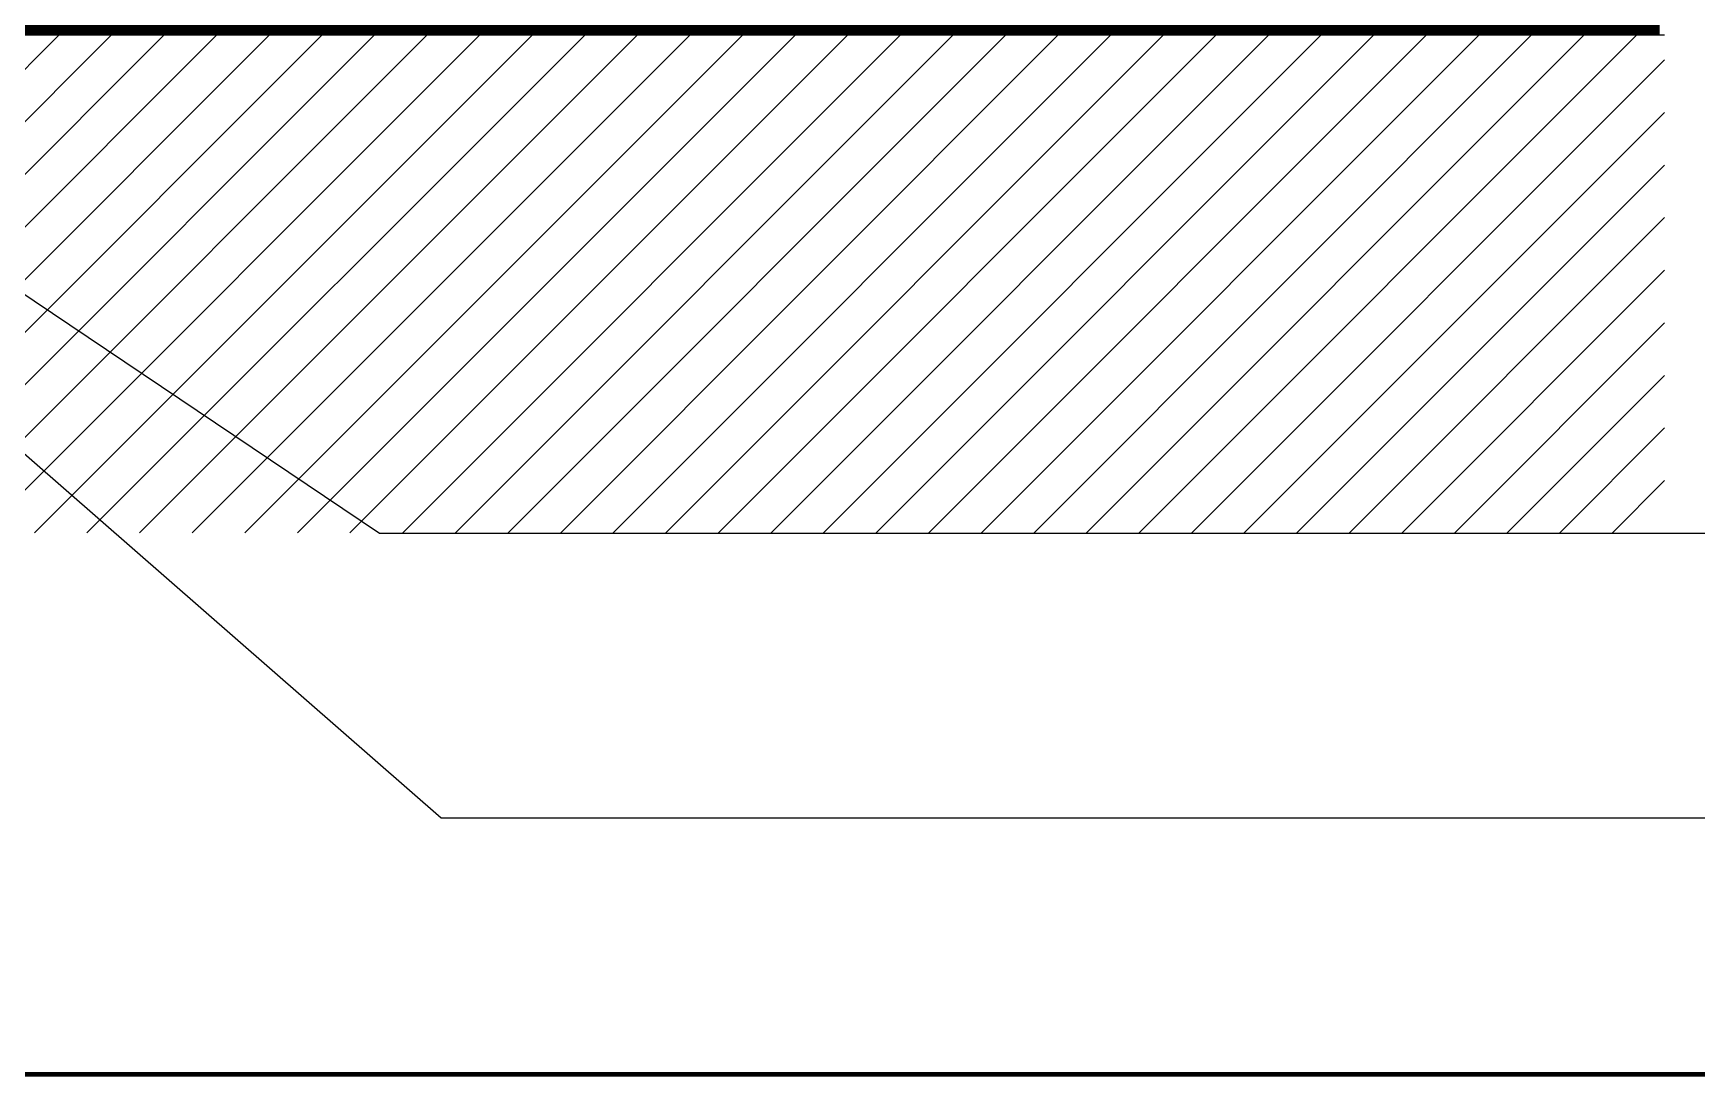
# Model space of a CAD drawing. Header units: millimetres. Extents: x -579 to 213, y -67 to 509.
# Drawn here: x -528.12 to -492.9, y 243.42 to 265.51 of the extents above; entities that cross this region are included whole.
import ezdxf

# ---------------------------------------------------------------- set-up
doc = ezdxf.new("R2010")
doc.units = ezdxf.units.MM
doc.header["$LTSCALE"] = 0.1
for name, color, linetype in [('D-01', 1, 'Continuous'), ('D-03', 3, 'Continuous'), ('D-CUADRO', 252, 'Continuous'), ('D-GRIS', 252, 'Continuous')]:
    doc.layers.add(name, color=color, linetype=linetype)
doc.styles.add('ROMANS', font='romans.shx', dxfattribs={"width": 0.7})
doc.dimstyles.new('FLECHAS-DET-1-5', dxfattribs={"dimscale": 0.035, "dimtxt": 180, "dimasz": 250, "dimexe": 50, "dimexo": 200, "dimgap": 80, "dimtad": 1, "dimdec": 3, "dimzin": 0, "dimdsep": 46, "dimtxsty": 'ROMANS', "dimblk1": 'OBLIQUE', "dimblk2": 'OBLIQUE', "dimsah": 1, "dimcen": 0.09, "dimdle": 20, "dimclrd": 256, "dimclre": 8, "dimclrt": 7, "dimadec": 0, "dimazin": 0, "dimtfac": 1, "dimtdec": 3, "dimtmove": 1, "dimatfit": 1, "dimfxl": 1, "dimtolj": 1, "dimtzin": 0, "dimarcsym": 0})

# ---------------------------------------------------------------- blocks, each defined once
blk = doc.blocks.new('_OBLIQUE')
at = {"color": 0, "linetype": 'ByBlock'}
blk.add_line((-0.5, -0.5), (0.5, 0.5), dxfattribs=at)
blk = doc.blocks.new('CORTE CONG')
at = {"layer": 'D-01', "const_width": 1.5}
blk.add_lwpolyline([(419.29, -517.24), (107.71, -517.24), (107.71, -292.31), (107.71, -292.31)], dxfattribs=at)
at = {"layer": 'D-03'}
blk.add_line((106.93, -517.99), (419.86, -517.99), dxfattribs=at)
at = {"layer": 'D-GRIS'}
for p, q in [((181.53, -573.62), (237.16, -517.99)), ((181.53, -567.43), (230.98, -517.99)), ((184.77, -576.57), (243.35, -517.99)), ((190.96, -576.57), (249.54, -517.99)), ((197.14, -576.57), (255.72, -517.99)), ((203.33, -576.57), (261.91, -517.99)), ((209.52, -576.57), (268.1, -517.99)), ((215.7, -576.57), (274.29, -517.99)), ((221.89, -576.57), (280.47, -517.99)), ((228.08, -576.57), (286.66, -517.99)), ((234.26, -576.57), (292.85, -517.99)), ((240.45, -576.57), (299.03, -517.99)), ((246.64, -576.57), (305.22, -517.99)), ((252.83, -576.57), (311.41, -517.99)), ((259.01, -576.57), (317.6, -517.99)), ((265.2, -576.57), (323.78, -517.99)), ((271.39, -576.58), (329.97, -517.99)), ((277.57, -576.58), (336.16, -517.99)), ((283.76, -576.58), (342.34, -517.99)), ((289.95, -576.58), (348.53, -517.99)), ((296.13, -576.58), (354.72, -517.99)), ((302.32, -576.58), (360.9, -517.99)), ((308.51, -576.58), (367.09, -517.99)), ((314.69, -576.58), (373.28, -517.99)), ((320.88, -576.58), (379.47, -517.99)), ((327.07, -576.58), (385.65, -517.99)), ((333.25, -576.58), (391.84, -517.99)), ((339.44, -576.58), (398.03, -517.99)), ((345.63, -576.58), (404.21, -517.99)), ((351.81, -576.58), (410.4, -517.99)), ((358, -576.58), (416.59, -517.99)), ((364.19, -576.58), (419.86, -520.91)), ((370.37, -576.58), (419.86, -527.1)), ((376.56, -576.58), (419.86, -533.29)), ((382.75, -576.58), (419.86, -539.47)), ((388.93, -576.58), (419.86, -545.66)), ((395.12, -576.58), (419.86, -551.85)), ((401.31, -576.58), (419.86, -558.04)), ((407.5, -576.58), (419.86, -564.22)), ((413.68, -576.58), (419.85, -570.41))]:
    blk.add_line(p, q, dxfattribs=at)
at = {"layer": 'D-01', "annotation_type": 0, "has_hookline": 1, "hookline_direction": 0}
for points, text_width in [([(149.18, -499.33), (275.91, -610.09), (467.3, -610.09)], 62.79), ([(181.48, -517.99), (268.69, -576.58), (455.62, -576.58)], 75.6)]:
    blk.add_leader(points, dimstyle='FLECHAS-DET-1-5', override={"dimgap": 80, "dimtad": 1}, dxfattribs=dict(at, text_width=text_width))

msp = doc.modelspace()

# ---------------------------------------------------------------- linework, layer by layer
at = {"layer": 'D-CUADRO', "const_width": 0.1}
msp.add_lwpolyline([(-569.21, 363.467), (-469.21, 363.467), (-469.21, 243.467), (-569.21, 243.467), (-569.21, 363.467)], dxfattribs=at)

# ---------------------------------------------------------------- block references
at = {"xscale": 0.1799999999998362, "yscale": 0.1799999999998362, "zscale": 0.1799999999998362}
msp.add_blockref('CORTE CONG', (-569.152, 358.713), dxfattribs=at)

doc.saveas('drawing.dxf')
